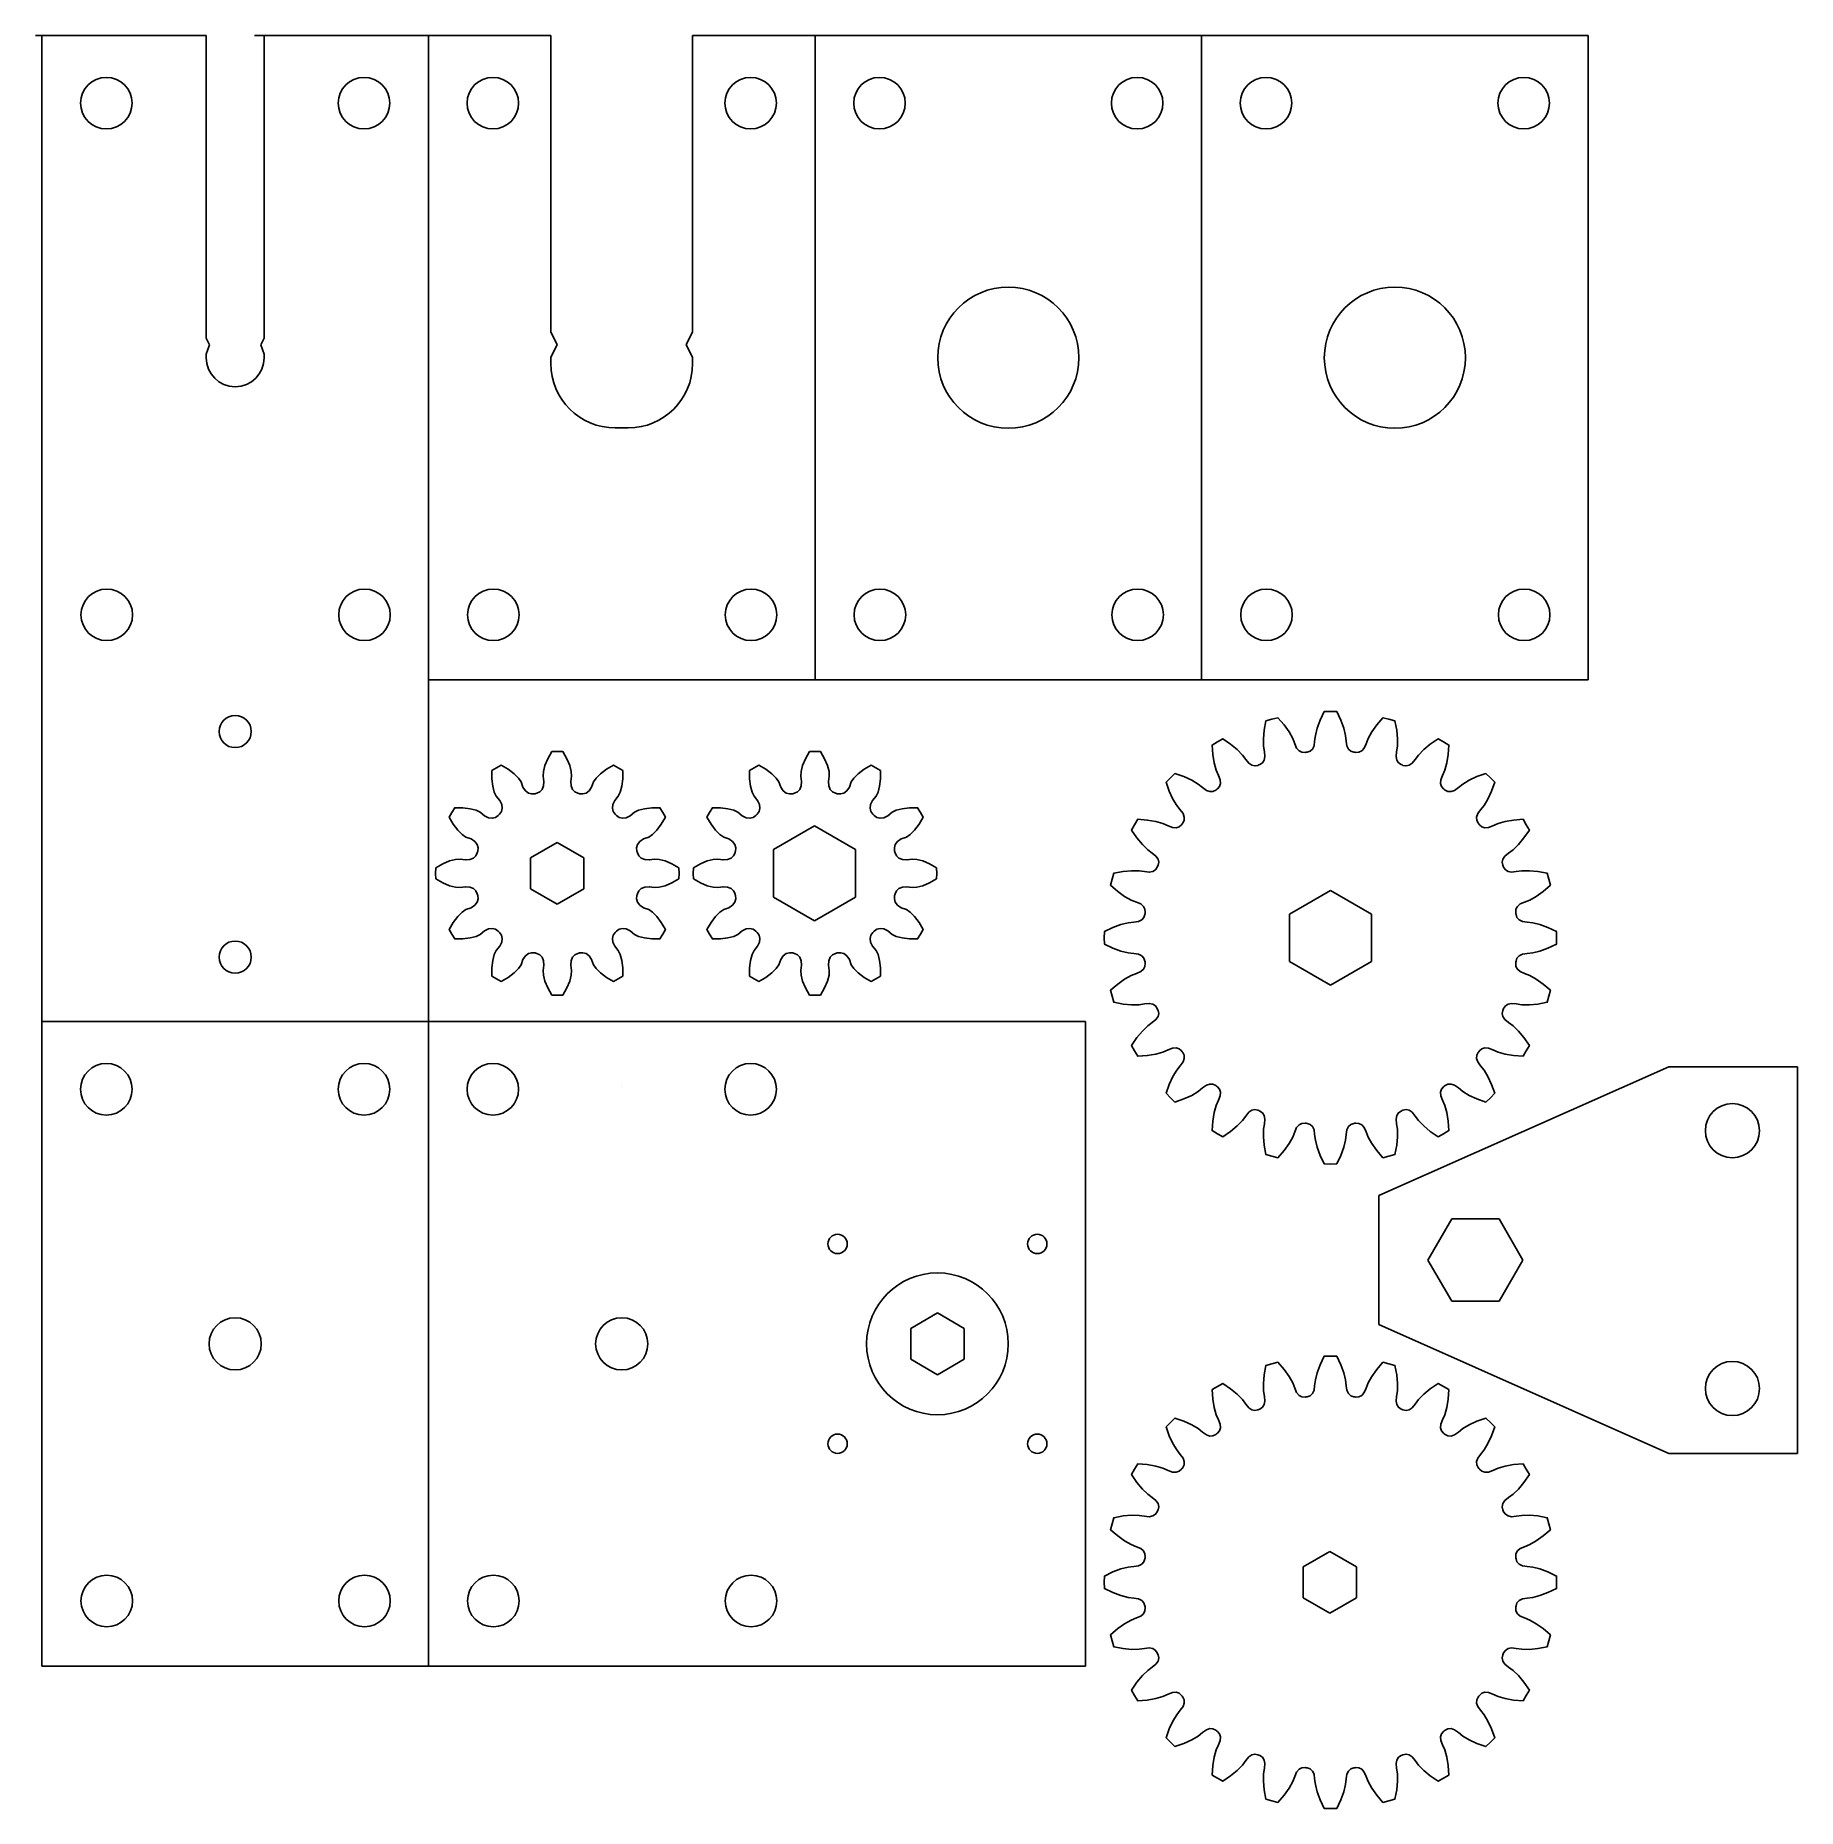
# Model space of a CAD drawing. Header units: millimetres. Extents: x 399 to 672, y -175 to 100.
import ezdxf

# ---------------------------------------------------------------- set-up
doc = ezdxf.new("R2010")
doc.units = ezdxf.units.MM
doc.layers.get('0').update_dxf_attribs({"linetype": 'CONTINUOUS', "lineweight": 25, "true_color": 0x000000})

msp = doc.modelspace()

# ---------------------------------------------------------------- linework, layer by layer
for p, q in [((399, 100), (425.5, 100)), ((400, -53), (400, 100)), ((425.5, 100), (425.5, 53.03)), ((460, 100), (433, 100)), ((434.48, 99.94), (434.5, 53.01)), ((460, 100), (460, -53)), ((460, 100), (479, 100)), ((479, 100), (479, 54)), ((501, 100), (501, 54)), ((520, 100), (501, 100)), ((520, 0), (520, 100)), ((520, 100), (580, 100)), ((580, 0), (580, 100)), ((580, 100), (640, 100)), ((640, 0), (640, 100)), ((426, 52), (425.5, 53.03)), ((434, 52), (434.5, 53.01)), ((480, 52), (479, 54)), ((501, 54), (500, 52)), ((425.5, 50.55), (426, 52)), ((425.5, 50.55), (425.5, 50)), ((434.5, 50.53), (434, 52)), ((434.5, 50.53), (434.5, 50)), ((480, 52), (479, 50.1)), ((479, 50.1), (479, 49.1)), ((500, 52), (501, 50.1)), ((501, 50.1), (501, 49.1)), ((489, 39.1), (491, 39.1)), ((460, 0), (520, 0)), ((520, 0), (580, 0)), ((580, 0), (640, 0)), ((519.9, -22.64), (513.53, -26.32)), ((519.9, -22.64), (526.28, -26.32)), ((480, -25.21), (475.86, -27.61)), ((480, -25.21), (484.14, -27.61)), ((513.53, -26.32), (513.53, -33.68)), ((526.28, -26.32), (526.28, -33.68)), ((475.86, -27.61), (475.86, -32.39)), ((484.14, -27.61), (484.14, -32.39)), ((475.86, -32.39), (480, -34.79)), ((484.14, -32.39), (480, -34.79)), ((600, -32.64), (593.62, -36.32)), ((600, -32.64), (606.38, -36.32)), ((513.53, -33.68), (519.9, -37.36)), ((526.28, -33.68), (519.9, -37.36)), ((593.62, -36.32), (593.62, -43.68)), ((606.38, -36.32), (606.38, -43.68)), ((593.62, -43.68), (600, -47.36)), ((606.38, -43.68), (600, -47.36)), ((400, -53), (460, -53)), ((400, -153), (400, -53)), ((460, -153), (460, -53)), ((460, -53), (562, -53)), ((562, -53), (562, -153)), ((607.5, -80), (652.5, -60)), ((672.5, -60), (652.5, -60)), ((672.5, -120), (672.5, -60)), ((490, -63), (490, -63)), ((607.5, -100), (607.5, -80)), ((615.14, -90), (618.82, -83.63)), ((618.82, -83.63), (626.18, -83.63)), ((626.18, -83.63), (629.86, -90)), ((615.14, -90), (618.82, -96.38)), ((626.18, -96.38), (629.86, -90)), ((539, -98.21), (534.86, -100.61)), ((539, -98.21), (543.14, -100.61)), ((618.82, -96.38), (626.18, -96.38)), ((534.86, -100.61), (534.86, -105.39)), ((543.14, -100.61), (543.14, -105.39)), ((652.5, -120), (607.5, -100)), ((534.86, -105.39), (539, -107.79)), ((543.14, -105.39), (539, -107.79)), ((652.5, -120), (672.5, -120)), ((599.9, -135.21), (595.76, -137.61)), ((599.9, -135.21), (604.05, -137.61)), ((595.76, -137.61), (595.76, -142.39)), ((604.05, -137.61), (604.05, -142.39)), ((595.76, -142.39), (599.9, -144.79)), ((604.05, -142.39), (599.9, -144.79)), ((400, -153), (460, -153)), ((460, -153), (562, -153))]:
    msp.add_line(p, q)
at = {"color": 7, "true_color": 0xffffff}
for points in [[(603.63, -11.2), (603.17, -11.05), (602.8, -10.71), (602.55, -10.21), (602.45, -9.49), (602.34, -8.61), (602.07, -7.49), (601.6, -6.24), (600.97, -4.91), (600, -4.9), (599.03, -4.91), (598.4, -6.24), (597.93, -7.49), (597.66, -8.61), (597.55, -9.49), (597.45, -10.21), (597.2, -10.71), (596.83, -11.05), (596.37, -11.2), (596.21, -11.22), (596.05, -11.25), (595.57, -11.21), (595.13, -10.99), (594.75, -10.56), (594.47, -9.89), (594.14, -9.07), (593.58, -8.06), (592.81, -6.98), (591.85, -5.86), (590.92, -6.1), (589.99, -6.36), (589.71, -7.81), (589.59, -9.13), (589.61, -10.29), (589.74, -11.16), (589.82, -11.88), (589.71, -12.43), (589.44, -12.85), (589.04, -13.12), (588.89, -13.18), (588.74, -13.25), (588.27, -13.34), (587.78, -13.24), (587.31, -12.92), (586.86, -12.35), (586.33, -11.64), (585.53, -10.81), (584.51, -9.96), (583.29, -9.13), (582.45, -9.6), (581.62, -10.1), (581.73, -11.57), (581.96, -12.88), (582.27, -13.99), (582.63, -14.8), (582.89, -15.48), (582.93, -16.04), (582.78, -16.51), (582.46, -16.87), (582.33, -16.97), (582.2, -17.07), (581.77, -17.28), (581.27, -17.31), (580.74, -17.13), (580.15, -16.7), (579.46, -16.15), (578.47, -15.55), (577.26, -14.99), (575.87, -14.51), (575.18, -15.18), (574.51, -15.87), (574.99, -17.26), (575.55, -18.47), (576.15, -19.46), (576.7, -20.15), (577.13, -20.74), (577.31, -21.27), (577.28, -21.77), (577.07, -22.2), (576.97, -22.33), (576.87, -22.46), (576.51, -22.78), (576.04, -22.93), (575.48, -22.89), (574.8, -22.63), (573.99, -22.27), (572.88, -21.96), (571.57, -21.73), (570.1, -21.62), (569.6, -22.45), (569.13, -23.29), (569.96, -24.51), (570.81, -25.53), (571.64, -26.33), (572.35, -26.86), (572.92, -27.31), (573.24, -27.78), (573.34, -28.27), (573.25, -28.74), (573.18, -28.89), (573.12, -29.04), (572.85, -29.44), (572.43, -29.71), (571.88, -29.82), (571.16, -29.74), (570.29, -29.61), (569.13, -29.59), (567.81, -29.71), (566.36, -29.99), (566.1, -30.92), (565.86, -31.85), (566.98, -32.81), (568.06, -33.58), (569.07, -34.14), (569.89, -34.47), (570.56, -34.75), (570.99, -35.13), (571.21, -35.57), (571.25, -36.05), (571.22, -36.21), (571.2, -36.37), (571.05, -36.83), (570.71, -37.2), (570.21, -37.45), (569.49, -37.55), (568.61, -37.66), (567.49, -37.93), (566.24, -38.4), (564.91, -39.03), (564.9, -40), (564.91, -40.97), (566.24, -41.6), (567.49, -42.07), (568.61, -42.34), (569.49, -42.45), (570.21, -42.55), (570.71, -42.8), (571.05, -43.17), (571.2, -43.63), (571.22, -43.79), (571.25, -43.95), (571.21, -44.43), (570.99, -44.87), (570.56, -45.25), (569.89, -45.53), (569.07, -45.86), (568.06, -46.42), (566.98, -47.19), (565.86, -48.15), (566.1, -49.08), (566.36, -50.01), (567.81, -50.29), (569.13, -50.41), (570.29, -50.39), (571.16, -50.26), (571.88, -50.18), (572.43, -50.29), (572.85, -50.56), (573.12, -50.96), (573.18, -51.11), (573.25, -51.26), (573.34, -51.73), (573.24, -52.22), (572.92, -52.69), (572.35, -53.14), (571.64, -53.67), (570.81, -54.47), (569.96, -55.49), (569.13, -56.71), (569.6, -57.55), (570.1, -58.38), (571.57, -58.27), (572.88, -58.04), (573.99, -57.73), (574.8, -57.37), (575.48, -57.11), (576.04, -57.07), (576.51, -57.22), (576.87, -57.54), (576.97, -57.67), (577.07, -57.8), (577.28, -58.23), (577.31, -58.73), (577.13, -59.26), (576.7, -59.85), (576.15, -60.54), (575.55, -61.53), (574.99, -62.74), (574.51, -64.13), (575.18, -64.82), (575.87, -65.49), (577.26, -65.01), (578.47, -64.45), (579.46, -63.85), (580.15, -63.3), (580.74, -62.87), (581.27, -62.69), (581.77, -62.72), (582.2, -62.93), (582.33, -63.03), (582.46, -63.13), (582.78, -63.49), (582.93, -63.96), (582.89, -64.52), (582.63, -65.2), (582.27, -66.01), (581.96, -67.12), (581.73, -68.43), (581.62, -69.9), (582.45, -70.4), (583.29, -70.87), (584.51, -70.04), (585.53, -69.19), (586.33, -68.36), (586.86, -67.65), (587.31, -67.08), (587.78, -66.76), (588.27, -66.66), (588.74, -66.75), (588.89, -66.82), (589.04, -66.88), (589.44, -67.15), (589.71, -67.57), (589.82, -68.12), (589.74, -68.84), (589.61, -69.71), (589.59, -70.87), (589.71, -72.19), (589.99, -73.64), (590.92, -73.9), (591.85, -74.14), (592.81, -73.02), (593.58, -71.94), (594.14, -70.93), (594.47, -70.11), (594.75, -69.44), (595.13, -69.01), (595.57, -68.79), (596.05, -68.75), (596.21, -68.78), (596.37, -68.8), (596.83, -68.95), (597.2, -69.29), (597.45, -69.79), (597.55, -70.51), (597.66, -71.39), (597.93, -72.51), (598.4, -73.76), (599.03, -75.09), (600, -75.1), (600.97, -75.09), (601.6, -73.76), (602.07, -72.51), (602.34, -71.39), (602.45, -70.51), (602.55, -69.79), (602.8, -69.29), (603.17, -68.95), (603.63, -68.8), (603.79, -68.78), (603.95, -68.75), (604.43, -68.79), (604.87, -69.01), (605.25, -69.44), (605.53, -70.11), (605.86, -70.93), (606.42, -71.94), (607.19, -73.02), (608.15, -74.14), (609.08, -73.9), (610.01, -73.64), (610.29, -72.19), (610.41, -70.87), (610.39, -69.71), (610.26, -68.84), (610.18, -68.12), (610.29, -67.57), (610.56, -67.15), (610.96, -66.88), (611.11, -66.82), (611.26, -66.75), (611.73, -66.66), (612.22, -66.76), (612.69, -67.08), (613.14, -67.65), (613.67, -68.36), (614.47, -69.19), (615.49, -70.04), (616.71, -70.87), (617.55, -70.4), (618.38, -69.9), (618.27, -68.43), (618.04, -67.12), (617.73, -66.01), (617.37, -65.2), (617.11, -64.52), (617.07, -63.96), (617.22, -63.49), (617.54, -63.13), (617.67, -63.03), (617.8, -62.93), (618.23, -62.72), (618.73, -62.69), (619.26, -62.87), (619.85, -63.3), (620.54, -63.85), (621.53, -64.45), (622.74, -65.01), (624.13, -65.49), (624.82, -64.82), (625.49, -64.13), (625.01, -62.74), (624.45, -61.53), (623.85, -60.54), (623.3, -59.85), (622.87, -59.26), (622.69, -58.73), (622.72, -58.23), (622.93, -57.8), (623.03, -57.67), (623.13, -57.54), (623.49, -57.22), (623.96, -57.07), (624.52, -57.11), (625.2, -57.37), (626.01, -57.73), (627.12, -58.04), (628.43, -58.27), (629.9, -58.38), (630.4, -57.55), (630.87, -56.71), (630.04, -55.49), (629.19, -54.47), (628.36, -53.67), (627.65, -53.14), (627.08, -52.69), (626.76, -52.22), (626.66, -51.73), (626.75, -51.26), (626.82, -51.11), (626.88, -50.96), (627.15, -50.56), (627.57, -50.29), (628.12, -50.18), (628.84, -50.26), (629.71, -50.39), (630.87, -50.41), (632.19, -50.29), (633.64, -50.01), (633.9, -49.08), (634.14, -48.15), (633.02, -47.19), (631.94, -46.42), (630.93, -45.86), (630.11, -45.53), (629.44, -45.25), (629.01, -44.87), (628.79, -44.43), (628.75, -43.95), (628.78, -43.79), (628.8, -43.63), (628.95, -43.17), (629.29, -42.8), (629.79, -42.55), (630.51, -42.45), (631.39, -42.34), (632.51, -42.07), (633.76, -41.6), (635.09, -40.97), (635.1, -40), (635.09, -39.03), (633.76, -38.4), (632.51, -37.93), (631.39, -37.66), (630.51, -37.55), (629.79, -37.45), (629.29, -37.2), (628.95, -36.83), (628.8, -36.37), (628.78, -36.21), (628.75, -36.05), (628.79, -35.57), (629.01, -35.13), (629.44, -34.75), (630.11, -34.47), (630.93, -34.14), (631.94, -33.58), (633.02, -32.81), (634.14, -31.85), (633.9, -30.92), (633.64, -29.99), (632.19, -29.71), (630.87, -29.59), (629.71, -29.61), (628.84, -29.74), (628.12, -29.82), (627.57, -29.71), (627.15, -29.44), (626.88, -29.04), (626.82, -28.89), (626.75, -28.74), (626.66, -28.27), (626.76, -27.78), (627.08, -27.31), (627.65, -26.86), (628.36, -26.33), (629.19, -25.53), (630.04, -24.51), (630.87, -23.29), (630.4, -22.45), (629.9, -21.62), (628.43, -21.73), (627.12, -21.96), (626.01, -22.27), (625.2, -22.63), (624.52, -22.89), (623.96, -22.93), (623.49, -22.78), (623.13, -22.46), (623.03, -22.33), (622.93, -22.2), (622.72, -21.77), (622.69, -21.27), (622.87, -20.74), (623.3, -20.15), (623.85, -19.46), (624.45, -18.47), (625.01, -17.26), (625.49, -15.87), (624.82, -15.18), (624.13, -14.51), (622.74, -14.99), (621.53, -15.55), (620.54, -16.15), (619.85, -16.7), (619.26, -17.13), (618.73, -17.31), (618.23, -17.28), (617.8, -17.07), (617.67, -16.97), (617.54, -16.87), (617.22, -16.51), (617.07, -16.04), (617.11, -15.48), (617.37, -14.8), (617.73, -13.99), (618.04, -12.88), (618.27, -11.57), (618.38, -10.1), (617.55, -9.6), (616.71, -9.13), (615.49, -9.96), (614.47, -10.81), (613.67, -11.64), (613.14, -12.35), (612.69, -12.92), (612.22, -13.24), (611.73, -13.34), (611.26, -13.25), (611.11, -13.18), (610.96, -13.12), (610.56, -12.85), (610.29, -12.43), (610.18, -11.88), (610.26, -11.16), (610.39, -10.29), (610.41, -9.13), (610.29, -7.81), (610.01, -6.36), (609.08, -6.1), (608.15, -5.86), (607.19, -6.98), (606.42, -8.06), (605.86, -9.07), (605.53, -9.89), (605.25, -10.56), (604.87, -10.99), (604.43, -11.21), (603.95, -11.25), (603.79, -11.22)], [(483.18, -17.58), (482.72, -17.36), (482.36, -16.97), (482.14, -16.44), (482.08, -15.74), (482.22, -14.9), (482.17, -14.2), (481.92, -13.26), (481.48, -12.21), (480.84, -11.12), (480, -11.1), (479.16, -11.12), (478.52, -12.21), (478.08, -13.26), (477.83, -14.2), (477.78, -14.9), (477.92, -15.74), (477.86, -16.44), (477.64, -16.97), (477.28, -17.36), (476.82, -17.58), (476.68, -17.61), (476.54, -17.65), (476.04, -17.69), (475.53, -17.54), (475.07, -17.18), (474.67, -16.62), (474.37, -15.82), (473.98, -15.23), (473.29, -14.54), (472.39, -13.86), (471.28, -13.23), (470.55, -13.63), (469.83, -14.07), (469.83, -15.33), (469.97, -16.46), (470.22, -17.4), (470.53, -18.03), (471.07, -18.69), (471.37, -19.32), (471.44, -19.9), (471.32, -20.41), (471.03, -20.83), (470.93, -20.93), (470.83, -21.03), (470.41, -21.32), (469.9, -21.44), (469.32, -21.37), (468.69, -21.07), (468.03, -20.53), (467.4, -20.22), (466.46, -19.97), (465.33, -19.83), (464.07, -19.83), (463.63, -20.55), (463.23, -21.28), (463.86, -22.39), (464.54, -23.29), (465.23, -23.98), (465.82, -24.37), (466.62, -24.67), (467.18, -25.07), (467.54, -25.53), (467.69, -26.04), (467.65, -26.54), (467.61, -26.68), (467.58, -26.82), (467.36, -27.28), (466.97, -27.64), (466.44, -27.86), (465.74, -27.92), (464.9, -27.78), (464.2, -27.83), (463.26, -28.08), (462.21, -28.52), (461.12, -29.16), (461.1, -30), (461.12, -30.84), (462.21, -31.48), (463.26, -31.92), (464.2, -32.17), (464.9, -32.22), (465.74, -32.08), (466.44, -32.14), (466.97, -32.36), (467.36, -32.72), (467.58, -33.18), (467.61, -33.32), (467.65, -33.46), (467.69, -33.96), (467.54, -34.47), (467.18, -34.93), (466.62, -35.33), (465.82, -35.63), (465.23, -36.02), (464.54, -36.71), (463.86, -37.61), (463.23, -38.72), (463.63, -39.45), (464.07, -40.17), (465.33, -40.17), (466.46, -40.03), (467.4, -39.78), (468.03, -39.47), (468.69, -38.93), (469.32, -38.63), (469.9, -38.56), (470.41, -38.68), (470.83, -38.97), (470.93, -39.07), (471.03, -39.17), (471.32, -39.59), (471.44, -40.1), (471.37, -40.68), (471.07, -41.31), (470.53, -41.97), (470.22, -42.6), (469.97, -43.54), (469.83, -44.67), (469.83, -45.93), (470.55, -46.37), (471.28, -46.77), (472.39, -46.14), (473.29, -45.46), (473.98, -44.77), (474.37, -44.18), (474.67, -43.38), (475.07, -42.82), (475.53, -42.46), (476.04, -42.31), (476.54, -42.35), (476.68, -42.39), (476.82, -42.42), (477.28, -42.64), (477.64, -43.03), (477.86, -43.56), (477.92, -44.26), (477.78, -45.1), (477.83, -45.8), (478.08, -46.74), (478.52, -47.79), (479.16, -48.88), (480, -48.9), (480.84, -48.88), (481.48, -47.79), (481.92, -46.74), (482.17, -45.8), (482.22, -45.1), (482.08, -44.26), (482.14, -43.56), (482.36, -43.03), (482.72, -42.64), (483.18, -42.42), (483.32, -42.39), (483.46, -42.35), (483.96, -42.31), (484.47, -42.46), (484.93, -42.82), (485.33, -43.38), (485.63, -44.18), (486.02, -44.77), (486.71, -45.46), (487.61, -46.14), (488.72, -46.77), (489.45, -46.37), (490.17, -45.93), (490.17, -44.67), (490.03, -43.54), (489.78, -42.6), (489.47, -41.97), (488.93, -41.31), (488.63, -40.68), (488.56, -40.1), (488.68, -39.59), (488.97, -39.17), (489.07, -39.07), (489.17, -38.97), (489.59, -38.68), (490.1, -38.56), (490.68, -38.63), (491.31, -38.93), (491.97, -39.47), (492.6, -39.78), (493.54, -40.03), (494.67, -40.17), (495.93, -40.17), (496.37, -39.45), (496.77, -38.72), (496.14, -37.61), (495.46, -36.71), (494.77, -36.02), (494.18, -35.63), (493.38, -35.33), (492.82, -34.93), (492.46, -34.47), (492.31, -33.96), (492.35, -33.46), (492.39, -33.32), (492.42, -33.18), (492.64, -32.72), (493.03, -32.36), (493.56, -32.14), (494.26, -32.08), (495.1, -32.22), (495.8, -32.17), (496.74, -31.92), (497.79, -31.48), (498.88, -30.84), (498.9, -30), (498.88, -29.16), (497.79, -28.52), (496.74, -28.08), (495.8, -27.83), (495.1, -27.78), (494.26, -27.92), (493.56, -27.86), (493.03, -27.64), (492.64, -27.28), (492.42, -26.82), (492.39, -26.68), (492.35, -26.54), (492.31, -26.04), (492.46, -25.53), (492.82, -25.07), (493.38, -24.67), (494.18, -24.37), (494.77, -23.98), (495.46, -23.29), (496.14, -22.39), (496.77, -21.28), (496.37, -20.55), (495.93, -19.83), (494.67, -19.83), (493.54, -19.97), (492.6, -20.22), (491.97, -20.53), (491.31, -21.07), (490.68, -21.37), (490.1, -21.44), (489.59, -21.32), (489.17, -21.03), (489.07, -20.93), (488.97, -20.83), (488.68, -20.41), (488.56, -19.9), (488.63, -19.32), (488.93, -18.69), (489.47, -18.03), (489.78, -17.4), (490.03, -16.46), (490.17, -15.33), (490.17, -14.07), (489.45, -13.63), (488.72, -13.23), (487.61, -13.86), (486.71, -14.54), (486.02, -15.23), (485.63, -15.82), (485.33, -16.62), (484.93, -17.18), (484.47, -17.54), (483.96, -17.69), (483.46, -17.65), (483.32, -17.61)], [(523.18, -17.58), (522.72, -17.36), (522.36, -16.97), (522.14, -16.44), (522.08, -15.74), (522.22, -14.9), (522.17, -14.2), (521.92, -13.26), (521.48, -12.21), (520.84, -11.12), (520, -11.1), (519.16, -11.12), (518.52, -12.21), (518.08, -13.26), (517.83, -14.2), (517.78, -14.9), (517.92, -15.74), (517.86, -16.44), (517.64, -16.97), (517.28, -17.36), (516.82, -17.58), (516.68, -17.61), (516.54, -17.65), (516.04, -17.69), (515.53, -17.54), (515.07, -17.18), (514.67, -16.62), (514.37, -15.82), (513.98, -15.23), (513.29, -14.54), (512.39, -13.86), (511.28, -13.23), (510.55, -13.63), (509.83, -14.07), (509.83, -15.33), (509.97, -16.46), (510.22, -17.4), (510.53, -18.03), (511.07, -18.69), (511.37, -19.32), (511.44, -19.9), (511.32, -20.41), (511.03, -20.83), (510.93, -20.93), (510.83, -21.03), (510.41, -21.32), (509.9, -21.44), (509.32, -21.37), (508.69, -21.07), (508.03, -20.53), (507.4, -20.22), (506.46, -19.97), (505.33, -19.83), (504.07, -19.83), (503.63, -20.55), (503.23, -21.28), (503.86, -22.39), (504.54, -23.29), (505.23, -23.98), (505.82, -24.37), (506.62, -24.67), (507.18, -25.07), (507.54, -25.53), (507.69, -26.04), (507.65, -26.54), (507.61, -26.68), (507.58, -26.82), (507.36, -27.28), (506.97, -27.64), (506.44, -27.86), (505.74, -27.92), (504.9, -27.78), (504.2, -27.83), (503.26, -28.08), (502.21, -28.52), (501.12, -29.16), (501.1, -30), (501.12, -30.84), (502.21, -31.48), (503.26, -31.92), (504.2, -32.17), (504.9, -32.22), (505.74, -32.08), (506.44, -32.14), (506.97, -32.36), (507.36, -32.72), (507.58, -33.18), (507.61, -33.32), (507.65, -33.46), (507.69, -33.96), (507.54, -34.47), (507.18, -34.93), (506.62, -35.33), (505.82, -35.63), (505.23, -36.02), (504.54, -36.71), (503.86, -37.61), (503.23, -38.72), (503.63, -39.45), (504.07, -40.17), (505.33, -40.17), (506.46, -40.03), (507.4, -39.78), (508.03, -39.47), (508.69, -38.93), (509.32, -38.63), (509.9, -38.56), (510.41, -38.68), (510.83, -38.97), (510.93, -39.07), (511.03, -39.17), (511.32, -39.59), (511.44, -40.1), (511.37, -40.68), (511.07, -41.31), (510.53, -41.97), (510.22, -42.6), (509.97, -43.54), (509.83, -44.67), (509.83, -45.93), (510.55, -46.37), (511.28, -46.77), (512.39, -46.14), (513.29, -45.46), (513.98, -44.77), (514.37, -44.18), (514.67, -43.38), (515.07, -42.82), (515.53, -42.46), (516.04, -42.31), (516.54, -42.35), (516.68, -42.39), (516.82, -42.42), (517.28, -42.64), (517.64, -43.03), (517.86, -43.56), (517.92, -44.26), (517.78, -45.1), (517.83, -45.8), (518.08, -46.74), (518.52, -47.79), (519.16, -48.88), (520, -48.9), (520.84, -48.88), (521.48, -47.79), (521.92, -46.74), (522.17, -45.8), (522.22, -45.1), (522.08, -44.26), (522.14, -43.56), (522.36, -43.03), (522.72, -42.64), (523.18, -42.42), (523.32, -42.39), (523.46, -42.35), (523.96, -42.31), (524.47, -42.46), (524.93, -42.82), (525.33, -43.38), (525.63, -44.18), (526.02, -44.77), (526.71, -45.46), (527.61, -46.14), (528.72, -46.77), (529.45, -46.37), (530.17, -45.93), (530.17, -44.67), (530.03, -43.54), (529.78, -42.6), (529.47, -41.97), (528.93, -41.31), (528.63, -40.68), (528.56, -40.1), (528.68, -39.59), (528.97, -39.17), (529.07, -39.07), (529.17, -38.97), (529.59, -38.68), (530.1, -38.56), (530.68, -38.63), (531.31, -38.93), (531.97, -39.47), (532.6, -39.78), (533.54, -40.03), (534.67, -40.17), (535.93, -40.17), (536.37, -39.45), (536.77, -38.72), (536.14, -37.61), (535.46, -36.71), (534.77, -36.02), (534.18, -35.63), (533.38, -35.33), (532.82, -34.93), (532.46, -34.47), (532.31, -33.96), (532.35, -33.46), (532.39, -33.32), (532.42, -33.18), (532.64, -32.72), (533.03, -32.36), (533.56, -32.14), (534.26, -32.08), (535.1, -32.22), (535.8, -32.17), (536.74, -31.92), (537.79, -31.48), (538.88, -30.84), (538.9, -30), (538.88, -29.16), (537.79, -28.52), (536.74, -28.08), (535.8, -27.83), (535.1, -27.78), (534.26, -27.92), (533.56, -27.86), (533.03, -27.64), (532.64, -27.28), (532.42, -26.82), (532.39, -26.68), (532.35, -26.54), (532.31, -26.04), (532.46, -25.53), (532.82, -25.07), (533.38, -24.67), (534.18, -24.37), (534.77, -23.98), (535.46, -23.29), (536.14, -22.39), (536.77, -21.28), (536.37, -20.55), (535.93, -19.83), (534.67, -19.83), (533.54, -19.97), (532.6, -20.22), (531.97, -20.53), (531.31, -21.07), (530.68, -21.37), (530.1, -21.44), (529.59, -21.32), (529.17, -21.03), (529.07, -20.93), (528.97, -20.83), (528.68, -20.41), (528.56, -19.9), (528.63, -19.32), (528.93, -18.69), (529.47, -18.03), (529.78, -17.4), (530.03, -16.46), (530.17, -15.33), (530.17, -14.07), (529.45, -13.63), (528.72, -13.23), (527.61, -13.86), (526.71, -14.54), (526.02, -15.23), (525.63, -15.82), (525.33, -16.62), (524.93, -17.18), (524.47, -17.54), (523.96, -17.69), (523.46, -17.65), (523.32, -17.61)], [(603.63, -111.2), (603.17, -111.05), (602.8, -110.71), (602.55, -110.21), (602.45, -109.49), (602.34, -108.61), (602.07, -107.49), (601.6, -106.24), (600.97, -104.91), (600, -104.9), (599.03, -104.91), (598.4, -106.24), (597.93, -107.49), (597.66, -108.61), (597.55, -109.49), (597.45, -110.21), (597.2, -110.71), (596.83, -111.05), (596.37, -111.2), (596.21, -111.22), (596.05, -111.25), (595.57, -111.21), (595.13, -110.99), (594.75, -110.56), (594.47, -109.89), (594.14, -109.07), (593.58, -108.06), (592.81, -106.98), (591.85, -105.86), (590.92, -106.1), (589.99, -106.36), (589.71, -107.81), (589.59, -109.13), (589.61, -110.29), (589.74, -111.16), (589.82, -111.88), (589.71, -112.43), (589.44, -112.85), (589.04, -113.12), (588.89, -113.18), (588.74, -113.25), (588.27, -113.34), (587.78, -113.24), (587.31, -112.92), (586.86, -112.35), (586.33, -111.64), (585.53, -110.81), (584.51, -109.96), (583.29, -109.13), (582.45, -109.6), (581.62, -110.1), (581.73, -111.57), (581.96, -112.88), (582.27, -113.99), (582.63, -114.8), (582.89, -115.48), (582.93, -116.04), (582.78, -116.51), (582.46, -116.87), (582.33, -116.97), (582.2, -117.07), (581.77, -117.28), (581.27, -117.31), (580.74, -117.13), (580.15, -116.7), (579.46, -116.15), (578.47, -115.55), (577.26, -114.99), (575.87, -114.51), (575.18, -115.18), (574.51, -115.87), (574.99, -117.26), (575.55, -118.47), (576.15, -119.46), (576.7, -120.15), (577.13, -120.74), (577.31, -121.27), (577.28, -121.77), (577.07, -122.2), (576.97, -122.33), (576.87, -122.46), (576.51, -122.78), (576.04, -122.93), (575.48, -122.89), (574.8, -122.63), (573.99, -122.27), (572.88, -121.96), (571.57, -121.73), (570.1, -121.62), (569.6, -122.45), (569.13, -123.29), (569.96, -124.51), (570.81, -125.53), (571.64, -126.33), (572.35, -126.86), (572.92, -127.31), (573.24, -127.78), (573.34, -128.27), (573.25, -128.74), (573.18, -128.89), (573.12, -129.04), (572.85, -129.44), (572.43, -129.71), (571.88, -129.82), (571.16, -129.74), (570.29, -129.61), (569.13, -129.59), (567.81, -129.71), (566.36, -129.99), (566.1, -130.92), (565.86, -131.85), (566.98, -132.81), (568.06, -133.58), (569.07, -134.14), (569.89, -134.47), (570.56, -134.75), (570.99, -135.13), (571.21, -135.57), (571.25, -136.05), (571.22, -136.21), (571.2, -136.37), (571.05, -136.83), (570.71, -137.2), (570.21, -137.45), (569.49, -137.55), (568.61, -137.66), (567.49, -137.93), (566.24, -138.4), (564.91, -139.03), (564.9, -140), (564.91, -140.97), (566.24, -141.6), (567.49, -142.07), (568.61, -142.34), (569.49, -142.45), (570.21, -142.55), (570.71, -142.8), (571.05, -143.17), (571.2, -143.63), (571.22, -143.79), (571.25, -143.95), (571.21, -144.43), (570.99, -144.87), (570.56, -145.25), (569.89, -145.53), (569.07, -145.86), (568.06, -146.42), (566.98, -147.19), (565.86, -148.15), (566.1, -149.08), (566.36, -150.01), (567.81, -150.29), (569.13, -150.41), (570.29, -150.39), (571.16, -150.26), (571.88, -150.18), (572.43, -150.29), (572.85, -150.56), (573.12, -150.96), (573.18, -151.11), (573.25, -151.26), (573.34, -151.73), (573.24, -152.22), (572.92, -152.69), (572.35, -153.14), (571.64, -153.67), (570.81, -154.47), (569.96, -155.49), (569.13, -156.71), (569.6, -157.55), (570.1, -158.38), (571.57, -158.27), (572.88, -158.04), (573.99, -157.73), (574.8, -157.37), (575.48, -157.11), (576.04, -157.07), (576.51, -157.22), (576.87, -157.54), (576.97, -157.67), (577.07, -157.8), (577.28, -158.23), (577.31, -158.73), (577.13, -159.26), (576.7, -159.85), (576.15, -160.54), (575.55, -161.53), (574.99, -162.74), (574.51, -164.13), (575.18, -164.82), (575.87, -165.49), (577.26, -165.01), (578.47, -164.45), (579.46, -163.85), (580.15, -163.3), (580.74, -162.87), (581.27, -162.69), (581.77, -162.72), (582.2, -162.93), (582.33, -163.03), (582.46, -163.13), (582.78, -163.49), (582.93, -163.96), (582.89, -164.52), (582.63, -165.2), (582.27, -166.01), (581.96, -167.12), (581.73, -168.43), (581.62, -169.9), (582.45, -170.4), (583.29, -170.87), (584.51, -170.04), (585.53, -169.19), (586.33, -168.36), (586.86, -167.65), (587.31, -167.08), (587.78, -166.76), (588.27, -166.66), (588.74, -166.75), (588.89, -166.82), (589.04, -166.88), (589.44, -167.15), (589.71, -167.57), (589.82, -168.12), (589.74, -168.84), (589.61, -169.71), (589.59, -170.87), (589.71, -172.19), (589.99, -173.64), (590.92, -173.9), (591.85, -174.14), (592.81, -173.02), (593.58, -171.94), (594.14, -170.93), (594.47, -170.11), (594.75, -169.44), (595.13, -169.01), (595.57, -168.79), (596.05, -168.75), (596.21, -168.78), (596.37, -168.8), (596.83, -168.95), (597.2, -169.29), (597.45, -169.79), (597.55, -170.51), (597.66, -171.39), (597.93, -172.51), (598.4, -173.76), (599.03, -175.09), (600, -175.1), (600.97, -175.09), (601.6, -173.76), (602.07, -172.51), (602.34, -171.39), (602.45, -170.51), (602.55, -169.79), (602.8, -169.29), (603.17, -168.95), (603.63, -168.8), (603.79, -168.78), (603.95, -168.75), (604.43, -168.79), (604.87, -169.01), (605.25, -169.44), (605.53, -170.11), (605.86, -170.93), (606.42, -171.94), (607.19, -173.02), (608.15, -174.14), (609.08, -173.9), (610.01, -173.64), (610.29, -172.19), (610.41, -170.87), (610.39, -169.71), (610.26, -168.84), (610.18, -168.12), (610.29, -167.57), (610.56, -167.15), (610.96, -166.88), (611.11, -166.82), (611.26, -166.75), (611.73, -166.66), (612.22, -166.76), (612.69, -167.08), (613.14, -167.65), (613.67, -168.36), (614.47, -169.19), (615.49, -170.04), (616.71, -170.87), (617.55, -170.4), (618.38, -169.9), (618.27, -168.43), (618.04, -167.12), (617.73, -166.01), (617.37, -165.2), (617.11, -164.52), (617.07, -163.96), (617.22, -163.49), (617.54, -163.13), (617.67, -163.03), (617.8, -162.93), (618.23, -162.72), (618.73, -162.69), (619.26, -162.87), (619.85, -163.3), (620.54, -163.85), (621.53, -164.45), (622.74, -165.01), (624.13, -165.49), (624.82, -164.82), (625.49, -164.13), (625.01, -162.74), (624.45, -161.53), (623.85, -160.54), (623.3, -159.85), (622.87, -159.26), (622.69, -158.73), (622.72, -158.23), (622.93, -157.8), (623.03, -157.67), (623.13, -157.54), (623.49, -157.22), (623.96, -157.07), (624.52, -157.11), (625.2, -157.37), (626.01, -157.73), (627.12, -158.04), (628.43, -158.27), (629.9, -158.38), (630.4, -157.55), (630.87, -156.71), (630.04, -155.49), (629.19, -154.47), (628.36, -153.67), (627.65, -153.14), (627.08, -152.69), (626.76, -152.22), (626.66, -151.73), (626.75, -151.26), (626.82, -151.11), (626.88, -150.96), (627.15, -150.56), (627.57, -150.29), (628.12, -150.18), (628.84, -150.26), (629.71, -150.39), (630.87, -150.41), (632.19, -150.29), (633.64, -150.01), (633.9, -149.08), (634.14, -148.15), (633.02, -147.19), (631.94, -146.42), (630.93, -145.86), (630.11, -145.53), (629.44, -145.25), (629.01, -144.87), (628.79, -144.43), (628.75, -143.95), (628.78, -143.79), (628.8, -143.63), (628.95, -143.17), (629.29, -142.8), (629.79, -142.55), (630.51, -142.45), (631.39, -142.34), (632.51, -142.07), (633.76, -141.6), (635.09, -140.97), (635.1, -140), (635.09, -139.03), (633.76, -138.4), (632.51, -137.93), (631.39, -137.66), (630.51, -137.55), (629.79, -137.45), (629.29, -137.2), (628.95, -136.83), (628.8, -136.37), (628.78, -136.21), (628.75, -136.05), (628.79, -135.57), (629.01, -135.13), (629.44, -134.75), (630.11, -134.47), (630.93, -134.14), (631.94, -133.58), (633.02, -132.81), (634.14, -131.85), (633.9, -130.92), (633.64, -129.99), (632.19, -129.71), (630.87, -129.59), (629.71, -129.61), (628.84, -129.74), (628.12, -129.82), (627.57, -129.71), (627.15, -129.44), (626.88, -129.04), (626.82, -128.89), (626.75, -128.74), (626.66, -128.27), (626.76, -127.78), (627.08, -127.31), (627.65, -126.86), (628.36, -126.33), (629.19, -125.53), (630.04, -124.51), (630.87, -123.29), (630.4, -122.45), (629.9, -121.62), (628.43, -121.73), (627.12, -121.96), (626.01, -122.27), (625.2, -122.63), (624.52, -122.89), (623.96, -122.93), (623.49, -122.78), (623.13, -122.46), (623.03, -122.33), (622.93, -122.2), (622.72, -121.77), (622.69, -121.27), (622.87, -120.74), (623.3, -120.15), (623.85, -119.46), (624.45, -118.47), (625.01, -117.26), (625.49, -115.87), (624.82, -115.18), (624.13, -114.51), (622.74, -114.99), (621.53, -115.55), (620.54, -116.15), (619.85, -116.7), (619.26, -117.13), (618.73, -117.31), (618.23, -117.28), (617.8, -117.07), (617.67, -116.97), (617.54, -116.87), (617.22, -116.51), (617.07, -116.04), (617.11, -115.48), (617.37, -114.8), (617.73, -113.99), (618.04, -112.88), (618.27, -111.57), (618.38, -110.1), (617.55, -109.6), (616.71, -109.13), (615.49, -109.96), (614.47, -110.81), (613.67, -111.64), (613.14, -112.35), (612.69, -112.92), (612.22, -113.24), (611.73, -113.34), (611.26, -113.25), (611.11, -113.18), (610.96, -113.12), (610.56, -112.85), (610.29, -112.43), (610.18, -111.88), (610.26, -111.16), (610.39, -110.29), (610.41, -109.13), (610.29, -107.81), (610.01, -106.36), (609.08, -106.1), (608.15, -105.86), (607.19, -106.98), (606.42, -108.06), (605.86, -109.07), (605.53, -109.89), (605.25, -110.56), (604.87, -110.99), (604.43, -111.21), (603.95, -111.25), (603.79, -111.22)]]:
    msp.add_lwpolyline(points, close=True, dxfattribs=at)
for centre, radius in [((410, 89.5), 4), ((450, 89.5), 4), ((470, 89.5), 4), ((510, 89.5), 4), ((530, 89.5), 4), ((570, 89.5), 4), ((590, 89.5), 4), ((630, 89.5), 4), ((550, 50), 10.95), ((610, 50), 10.95), ((410.07, 10.11), 4), ((450.07, 10.11), 4), ((470.07, 10.11), 4), ((510.07, 10.11), 4), ((530.07, 10.11), 4), ((570.07, 10.11), 4), ((590.07, 10.11), 4), ((630.07, 10.11), 4), ((430, -8), 2.5), ((430, -43), 2.5), ((410, -63.5), 4), ((450, -63.5), 4), ((470, -63.5), 4), ((510, -63.5), 4), ((662.39, -69.93), 4.2), ((523.5, -87.5), 1.5), ((554.5, -87.5), 1.5), ((539, -103), 11), ((430, -103), 4.05), ((490, -103), 4.05), ((662.39, -109.93), 4.2), ((523.5, -118.5), 1.5), ((554.5, -118.5), 1.5), ((410.07, -142.89), 4), ((450.07, -142.89), 4), ((470.07, -142.89), 4), ((510.07, -142.89), 4)]:
    msp.add_circle(centre, radius)
for centre, radius, start, end in [((430, 50), 4.5, 180, 0), ((489, 49.1), 10, 180, 270), ((491, 49.1), 10, 270, 0)]:
    msp.add_arc(centre, radius, start, end)

doc.saveas('drawing.dxf')
